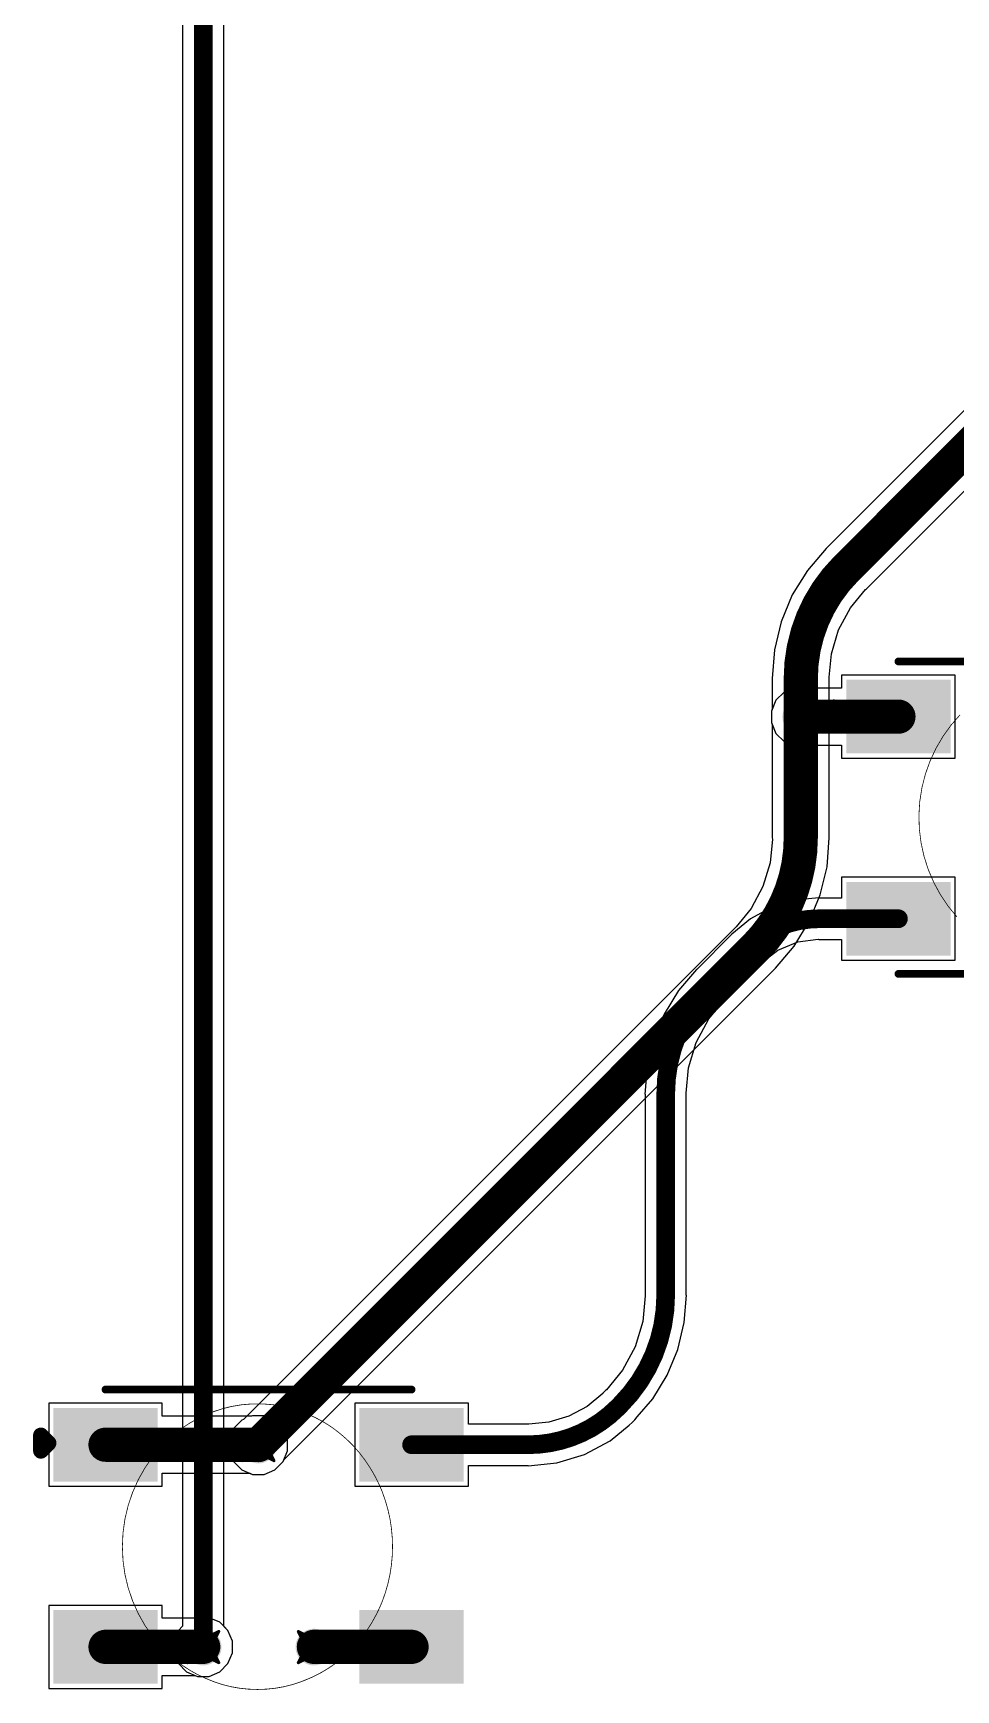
# Model space of a CAD drawing. Header units: inches. Extents: x -11 to 1110, y -7 to 455.
# Drawn here: x 413.9 to 428.97, y 105.33 to 132.37 of the extents above; entities that cross this region are included whole.
import ezdxf

# ---------------------------------------------------------------- set-up
doc = ezdxf.new("R2010")
doc.units = ezdxf.units.IN
for name, color, linetype in [('Bottom Layer', 5, 'Continuous'), ('Drill Drawing', 1, 'Continuous'), ('Mechanical 7', 56, 'Continuous'), ('Top Layer', 1, 'Continuous'), ('Top Overlay', 2, 'Continuous'), ('Top Paste', 8, 'Continuous'), ('Top Solder', 216, 'Continuous'), ('Via Holes', 16, 'Continuous')]:
    doc.layers.add(name, color=color, linetype=linetype)

msp = doc.modelspace()

# ---------------------------------------------------------------- hatches: boundary and pattern name
at = {"layer": 'Bottom Layer'}
h = msp.add_hatch(color=5, dxfattribs=at)
edge = h.paths.add_edge_path()
edge.add_arc((426.43736912, 121.2110098), 0.2999994, 0, 360)
h = msp.add_hatch(color=5, dxfattribs=at)
edge = h.paths.add_edge_path()
edge.add_arc((417.576, 109.3216), 0.2999994, 0, 360)
h = msp.add_hatch(color=5, dxfattribs=at)
edge = h.paths.add_edge_path()
edge.add_arc((416.6746302, 106.02380878), 0.2999994, 0, 360)
h = msp.add_hatch(color=5, dxfattribs=at)
edge = h.paths.add_edge_path()
edge.add_arc((418.48336928, 106.02380878), 0.2999994, 0, 360)
at = {"layer": 'Top Layer'}
h = msp.add_hatch(color=1, dxfattribs=at)
edge = h.paths.add_edge_path()
edge.add_arc((426.43736912, 121.2110098), 0.2999994, 0, 360)
for points in [[(427.2829998899999, 121.7143997), (428.78299943, 121.7143997), (428.78299943, 120.7144017), (427.2829998899999, 120.7144017)], [(427.2829998899999, 118.41439868), (428.78299943, 118.41439868), (428.78299943, 117.41440068), (427.2829998899999, 117.41440068)], [(414.32899989, 109.8271997), (415.82899943, 109.8271997), (415.82899943, 108.8272017), (414.32899989, 108.8272017)], [(420.82899959, 108.8272017), (419.32900005, 108.8272017), (419.32900005, 109.8271997), (420.82899959, 109.8271997)], [(414.32899989, 106.52719868), (415.82899943, 106.52719868), (415.82899943, 105.52720068), (414.32899989, 105.52720068)], [(419.32900005, 106.52719868), (420.82899959, 106.52719868), (420.82899959, 105.52720068), (419.32900005, 105.52720068)]]:
    msp.add_hatch(color=1, dxfattribs=at).paths.add_polyline_path(points)
h = msp.add_hatch(color=1, dxfattribs=at)
edge = h.paths.add_edge_path()
edge.add_arc((417.576, 109.3216), 0.2999994, 0, 360)
h = msp.add_hatch(color=1, dxfattribs=at)
edge = h.paths.add_edge_path()
edge.add_arc((416.6746302, 106.02380878), 0.2999994, 0, 360)
h = msp.add_hatch(color=1, dxfattribs=at)
edge = h.paths.add_edge_path()
edge.add_arc((418.48336928, 106.02380878), 0.2999994, 0, 360)
at = {"layer": 'Top Paste'}
for points in [[(427.2829998899999, 121.7143997), (428.78299943, 121.7143997), (428.78299943, 120.7144017), (427.2829998899999, 120.7144017)], [(427.2829998899999, 118.41439868), (428.78299943, 118.41439868), (428.78299943, 117.41440068), (427.2829998899999, 117.41440068)], [(414.32899989, 109.8271997), (415.82899943, 109.8271997), (415.82899943, 108.8272017), (414.32899989, 108.8272017)], [(420.82899959, 108.8272017), (419.32900005, 108.8272017), (419.32900005, 109.8271997), (420.82899959, 109.8271997)], [(414.32899989, 106.52719868), (415.82899943, 106.52719868), (415.82899943, 105.52720068), (414.32899989, 105.52720068)], [(419.32900005, 106.52719868), (420.82899959, 106.52719868), (420.82899959, 105.52720068), (419.32900005, 105.52720068)]]:
    msp.add_hatch(color=8, dxfattribs=at).paths.add_polyline_path(points)
at = {"layer": 'Top Solder'}
for points in [[(427.18139989, 121.8159997), (428.8845994299999, 121.8159997), (428.8845994299999, 120.6128017), (427.18139989, 120.6128017)], [(427.18139989, 118.51599868), (428.8845994299999, 118.51599868), (428.8845994299999, 117.31280068), (427.18139989, 117.31280068)], [(414.22739989, 109.9287997), (415.93059943, 109.9287997), (415.93059943, 108.7256017), (414.22739989, 108.7256017)], [(420.93059959, 108.7256017), (419.2274000499999, 108.7256017), (419.2274000499999, 109.9287997), (420.93059959, 109.9287997)], [(414.22739989, 106.62879868), (415.93059943, 106.62879868), (415.93059943, 105.42560068), (414.22739989, 105.42560068)], [(419.2274000499999, 106.62879868), (420.93059959, 106.62879868), (420.93059959, 105.42560068), (419.2274000499999, 105.42560068)]]:
    msp.add_hatch(color=216, dxfattribs=at).paths.add_polyline_path(points)
at = {"layer": 'Via Holes'}
h = msp.add_hatch(color=7, dxfattribs=at)
edge = h.paths.add_edge_path()
edge.add_arc((426.43736912, 121.2110098), 0.1499997, 0, 360)
h = msp.add_hatch(color=7, dxfattribs=at)
edge = h.paths.add_edge_path()
edge.add_arc((417.576, 109.3216), 0.1499997, 0, 360)
h = msp.add_hatch(color=7, dxfattribs=at)
edge = h.paths.add_edge_path()
edge.add_arc((416.6746302, 106.02380878), 0.1499997, 0, 360)
h = msp.add_hatch(color=7, dxfattribs=at)
edge = h.paths.add_edge_path()
edge.add_arc((418.48336928, 106.02380878), 0.1499997, 0, 360)

# ---------------------------------------------------------------- linework, layer by layer
at = {"layer": 'Bottom Layer'}
for p, q in [((416.33796082, 209.37452664), (416.33796082, 106.36285052)), ((417.01129958, 109.53871158), (417.01129958, 209.37452664)), ((437.7046668799999, 134.81395186), (426.85169646, 123.9609789)), ((427.51093822, 123.30173714), (438.3639111799999, 134.15470756)), ((426.8514754799999, 123.96119988), (426.54508544, 123.60246298)), ((426.85169646, 123.9609789), (426.8514754799999, 123.96119988)), ((426.54508544, 123.60246298), (426.29858606, 123.20021334)), ((426.29858606, 123.20021334), (426.11804794, 122.76435696)), ((427.24781708, 122.99095544), (427.49306932, 123.2897966)), ((427.49306932, 123.2897966), (427.51093822, 123.30173714)), ((427.05559242, 122.63133208), (427.24781708, 122.99095544)), ((426.11804794, 122.76435696), (426.00791608, 122.30562026)), ((426.93722334, 122.24111696), (427.05559242, 122.63133208)), ((426.00791608, 122.30562026), (425.9709006599999, 121.83530624)), ((426.89933162, 121.85639332), (426.93722334, 122.24111696)), ((425.9709006599999, 121.83530624), (425.97121308, 121.83530624)), ((425.97121308, 121.83530624), (425.97121308, 121.33415916)), ((426.90352516, 121.83530624), (426.89933162, 121.85639332)), ((426.90352516, 121.33415916), (426.90352516, 121.83530624)), ((425.97121308, 121.33415916), (425.95956972, 121.30604898)), ((425.95956972, 121.30604898), (425.95956972, 121.11597062)), ((426.91516852, 121.30604898), (426.90352516, 121.33415916)), ((426.91516852, 121.11597062), (426.91516852, 121.30604898)), ((425.95956972, 121.11597062), (425.97121308, 121.08786044)), ((425.97121308, 121.08786044), (425.97121308, 119.23507268)), ((426.90352516, 121.08786044), (426.91516852, 121.11597062)), ((426.90352516, 119.23507268), (426.90352516, 121.08786044)), ((425.97540662, 119.2139856), (425.9375149, 118.82926196)), ((425.97121308, 119.23507268), (425.97540662, 119.2139856)), ((426.86682216, 118.76475866), (426.90383758, 119.23507268)), ((426.90383758, 119.23507268), (426.90352516, 119.23507268)), ((425.9375149, 118.82926196), (425.81914582, 118.43904684)), ((426.7566902999999, 118.30602196), (426.86682216, 118.76475866)), ((425.81914582, 118.43904684), (425.6269211599999, 118.07942348)), ((426.57615218, 117.87016558), (426.7566902999999, 118.30602196)), ((425.6269211599999, 118.07942348), (425.38167146, 117.78058486)), ((425.36379748, 117.76864178), (417.33346302, 109.73830478)), ((425.38167146, 117.78058486), (425.36379748, 117.76864178)), ((426.3296528, 117.46791594), (426.57615218, 117.87016558)), ((426.0232627599999, 117.10917904), (426.3296528, 117.46791594)), ((417.99270478, 109.07906302), (426.0230392399999, 117.10939494)), ((426.0230392399999, 117.10939494), (426.02304432, 117.10939748)), ((426.02304432, 117.10939748), (426.0232627599999, 117.10917904)), ((417.17094112, 109.59225224), (417.13829958, 109.51344874)), ((417.30534776, 109.72665888), (417.17094112, 109.59225224)), ((417.33346302, 109.73830478), (417.30534776, 109.72665888)), ((417.13829958, 109.51344874), (417.01129958, 109.53871158)), ((417.01129958, 109.10448842), (417.13829958, 109.12975126)), ((417.01129958, 106.36285052), (417.01129958, 109.10448842)), ((417.13829958, 109.12975126), (417.17094112, 109.05094776)), ((417.17094112, 109.05094776), (417.30534776, 108.91654112)), ((417.84665224, 108.91654112), (417.98105888, 109.05094776)), ((417.98105888, 109.05094776), (417.99270478, 109.07906302)), ((417.30534776, 108.91654112), (417.48096082, 108.8438006)), ((417.48096082, 108.8438006), (417.67103918, 108.8438006)), ((417.67103918, 108.8438006), (417.84665224, 108.91654112)), ((416.33796082, 106.36285052), (416.26957132, 106.29446102)), ((417.07968908, 106.29446102), (417.01129958, 106.36285052)), ((416.26957132, 106.29446102), (416.1968307999999, 106.11884796)), ((416.1968307999999, 106.11884796), (416.1968307999999, 105.9287696)), ((417.1524296, 106.11884796), (417.07968908, 106.29446102)), ((417.1524296, 105.9287696), (417.1524296, 106.11884796)), ((416.1968307999999, 105.9287696), (416.26957132, 105.75315654)), ((417.07968908, 105.75315654), (417.1524296, 105.9287696)), ((416.26957132, 105.75315654), (416.40397796, 105.6187499)), ((416.40397796, 105.6187499), (416.57959102, 105.54600938)), ((416.57959102, 105.54600938), (416.76966938, 105.54600938)), ((416.76966938, 105.54600938), (416.94528244, 105.6187499)), ((416.94528244, 105.6187499), (417.07968908, 105.75315654))]:
    msp.add_line(p, q, dxfattribs=at)
for points in [[(416.6746302, 106.02380878, 0.3048, 0.3048, 0), (416.6746302, 209.37452664, 0.3048, 0.3048, 0)], [(427.18131734, 123.63135802, 0.5588, 0.5588, 0), (438.12136912, 134.5714098, 0.5588, 0.5588, 0)], [(426.43736912, 121.83530624, 0.5588, 0.5588, -0.198912367379658), (427.18131734, 123.63135802, 0.5588, 0.5588, 0)], [(426.43736912, 121.2110098, 0.5588, 0.5588, 0), (426.43736912, 121.83530624, 0.5588, 0.5588, 0)], [(426.43736912, 119.23507268, 0.5588, 0.5588, 0), (426.43736912, 121.2110098, 0.5588, 0.5588, 0)], [(426.43736912, 119.23507268, 0.5588, 0.5588, -0.198912367379658), (425.6934209, 117.4390209, 0.5588, 0.5588, 0)], [(417.576, 109.3216, 0.5588, 0.5588, 0), (425.6934209, 117.4390209, 0.5588, 0.5588, 0)]]:
    msp.add_lwpolyline(points, format="xyseb", dxfattribs=at)
for points in [[(427.04161734, 123.63135802, 0.2794, 0.2794, 1), (427.32101734, 123.63135802, 0.2794, 0.2794, 1)], [(427.04161734, 123.63135802, 0.2794, 0.2794, 1), (427.32101734, 123.63135802, 0.2794, 0.2794, 1)], [(426.29766912, 121.83530624, 0.2794, 0.2794, 1), (426.57706912, 121.83530624, 0.2794, 0.2794, 1)], [(426.29766912, 121.83530624, 0.2794, 0.2794, 1), (426.57706912, 121.83530624, 0.2794, 0.2794, 1)], [(426.29766912, 121.2110098, 0.2794, 0.2794, 1), (426.57706912, 121.2110098, 0.2794, 0.2794, 1)], [(426.29766912, 121.2110098, 0.2794, 0.2794, 1), (426.57706912, 121.2110098, 0.2794, 0.2794, 1)], [(426.29766912, 119.23507268, 0.2794, 0.2794, 1), (426.57706912, 119.23507268, 0.2794, 0.2794, 1)], [(426.29766912, 119.23507268, 0.2794, 0.2794, 1), (426.57706912, 119.23507268, 0.2794, 0.2794, 1)], [(425.5537209, 117.4390209, 0.2794, 0.2794, 1), (425.8331209, 117.4390209, 0.2794, 0.2794, 1)], [(425.5537209, 117.4390209, 0.2794, 0.2794, 1), (425.8331209, 117.4390209, 0.2794, 0.2794, 1)], [(417.4363, 109.3216, 0.2794, 0.2794, 1), (417.7157, 109.3216, 0.2794, 0.2794, 1)], [(416.5984302, 106.02380878, 0.1524, 0.1524, 1), (416.7508302, 106.02380878, 0.1524, 0.1524, 1)]]:
    msp.add_lwpolyline(points, format="xyseb", close=True, dxfattribs=at)
at = {"layer": 'Drill Drawing'}
for points in [[(426.18336912, 121.4650098, 0.0508, 0.0508, 0), (426.43736912, 121.3380098, 0.0508, 0.0508, 0)], [(426.18336912, 121.4650098, 0.0508, 0.0508, 0), (426.31036912, 121.2110098, 0.0508, 0.0508, 0)], [(426.43736912, 121.3380098, 0.0508, 0.0508, 0), (426.69136912, 121.4650098, 0.0508, 0.0508, 0)], [(426.5643691199999, 121.2110098, 0.0508, 0.0508, 0), (426.69136912, 121.4650098, 0.0508, 0.0508, 0)], [(426.18336912, 120.9570098, 0.0508, 0.0508, 0), (426.31036912, 121.2110098, 0.0508, 0.0508, 0)], [(426.5643691199999, 121.2110098, 0.0508, 0.0508, 0), (426.69136912, 120.9570098, 0.0508, 0.0508, 0)], [(426.18336912, 120.9570098, 0.0508, 0.0508, 0), (426.43736912, 121.0840098, 0.0508, 0.0508, 0)], [(426.43736912, 121.0840098, 0.0508, 0.0508, 0), (426.69136912, 120.9570098, 0.0508, 0.0508, 0)], [(417.3219999999999, 109.5756, 0.0508, 0.0508, 0), (417.576, 109.4486, 0.0508, 0.0508, 0)], [(417.3219999999999, 109.5756, 0.0508, 0.0508, 0), (417.449, 109.3216, 0.0508, 0.0508, 0)], [(417.576, 109.4486, 0.0508, 0.0508, 0), (417.83, 109.5756, 0.0508, 0.0508, 0)], [(417.703, 109.3216, 0.0508, 0.0508, 0), (417.83, 109.5756, 0.0508, 0.0508, 0)], [(417.3219999999999, 109.0676, 0.0508, 0.0508, 0), (417.449, 109.3216, 0.0508, 0.0508, 0)], [(417.703, 109.3216, 0.0508, 0.0508, 0), (417.83, 109.0676, 0.0508, 0.0508, 0)], [(417.3219999999999, 109.0676, 0.0508, 0.0508, 0), (417.576, 109.1946, 0.0508, 0.0508, 0)], [(417.576, 109.1946, 0.0508, 0.0508, 0), (417.83, 109.0676, 0.0508, 0.0508, 0)], [(416.4206301999999, 106.27780878, 0.0508, 0.0508, 0), (416.6746302, 106.15080878, 0.0508, 0.0508, 0)], [(416.4206301999999, 106.27780878, 0.0508, 0.0508, 0), (416.5476302, 106.02380878, 0.0508, 0.0508, 0)], [(416.6746302, 106.15080878, 0.0508, 0.0508, 0), (416.9286302, 106.27780878, 0.0508, 0.0508, 0)], [(416.8016302, 106.02380878, 0.0508, 0.0508, 0), (416.9286302, 106.27780878, 0.0508, 0.0508, 0)], [(418.22936928, 106.27780878, 0.0508, 0.0508, 0), (418.48336928, 106.15080878, 0.0508, 0.0508, 0)], [(418.22936928, 106.27780878, 0.0508, 0.0508, 0), (418.3563692799999, 106.02380878, 0.0508, 0.0508, 0)], [(418.48336928, 106.15080878, 0.0508, 0.0508, 0), (418.7373692799999, 106.27780878, 0.0508, 0.0508, 0)], [(418.61036928, 106.02380878, 0.0508, 0.0508, 0), (418.7373692799999, 106.27780878, 0.0508, 0.0508, 0)], [(416.4206301999999, 105.76980878, 0.0508, 0.0508, 0), (416.5476302, 106.02380878, 0.0508, 0.0508, 0)], [(416.8016302, 106.02380878, 0.0508, 0.0508, 0), (416.9286302, 105.76980878, 0.0508, 0.0508, 0)], [(418.22936928, 105.76980878, 0.0508, 0.0508, 0), (418.3563692799999, 106.02380878, 0.0508, 0.0508, 0)], [(418.61036928, 106.02380878, 0.0508, 0.0508, 0), (418.7373692799999, 105.76980878, 0.0508, 0.0508, 0)], [(416.4206301999999, 105.76980878, 0.0508, 0.0508, 0), (416.6746302, 105.89680878, 0.0508, 0.0508, 0)], [(416.6746302, 105.89680878, 0.0508, 0.0508, 0), (416.9286302, 105.76980878, 0.0508, 0.0508, 0)], [(418.22936928, 105.76980878, 0.0508, 0.0508, 0), (418.48336928, 105.89680878, 0.0508, 0.0508, 0)], [(418.48336928, 105.89680878, 0.0508, 0.0508, 0), (418.7373692799999, 105.76980878, 0.0508, 0.0508, 0)]]:
    msp.add_lwpolyline(points, format="xyseb", dxfattribs=at)
for points in [[(426.17066912, 121.4650098, 0.0254, 0.0254, 1), (426.19606912, 121.4650098, 0.0254, 0.0254, 1)], [(426.17066912, 121.4650098, 0.0254, 0.0254, 1), (426.19606912, 121.4650098, 0.0254, 0.0254, 1)], [(426.6786691199999, 121.4650098, 0.0254, 0.0254, 1), (426.70406912, 121.4650098, 0.0254, 0.0254, 1)], [(426.6786691199999, 121.4650098, 0.0254, 0.0254, 1), (426.70406912, 121.4650098, 0.0254, 0.0254, 1)], [(426.29766912, 121.2110098, 0.0254, 0.0254, 1), (426.32306912, 121.2110098, 0.0254, 0.0254, 1)], [(426.29766912, 121.2110098, 0.0254, 0.0254, 1), (426.32306912, 121.2110098, 0.0254, 0.0254, 1)], [(426.42466912, 121.3380098, 0.0254, 0.0254, 1), (426.45006912, 121.3380098, 0.0254, 0.0254, 1)], [(426.42466912, 121.3380098, 0.0254, 0.0254, 1), (426.45006912, 121.3380098, 0.0254, 0.0254, 1)], [(426.55166912, 121.2110098, 0.0254, 0.0254, 1), (426.57706912, 121.2110098, 0.0254, 0.0254, 1)], [(426.55166912, 121.2110098, 0.0254, 0.0254, 1), (426.57706912, 121.2110098, 0.0254, 0.0254, 1)], [(426.17066912, 120.9570098, 0.0254, 0.0254, 1), (426.19606912, 120.9570098, 0.0254, 0.0254, 1)], [(426.17066912, 120.9570098, 0.0254, 0.0254, 1), (426.19606912, 120.9570098, 0.0254, 0.0254, 1)], [(426.42466912, 121.0840098, 0.0254, 0.0254, 1), (426.45006912, 121.0840098, 0.0254, 0.0254, 1)], [(426.42466912, 121.0840098, 0.0254, 0.0254, 1), (426.45006912, 121.0840098, 0.0254, 0.0254, 1)], [(426.6786691199999, 120.9570098, 0.0254, 0.0254, 1), (426.70406912, 120.9570098, 0.0254, 0.0254, 1)], [(426.6786691199999, 120.9570098, 0.0254, 0.0254, 1), (426.70406912, 120.9570098, 0.0254, 0.0254, 1)], [(417.3093, 109.5756, 0.0254, 0.0254, 1), (417.3346999999999, 109.5756, 0.0254, 0.0254, 1)], [(417.3093, 109.5756, 0.0254, 0.0254, 1), (417.3346999999999, 109.5756, 0.0254, 0.0254, 1)], [(417.8173, 109.5756, 0.0254, 0.0254, 1), (417.8427, 109.5756, 0.0254, 0.0254, 1)], [(417.8173, 109.5756, 0.0254, 0.0254, 1), (417.8427, 109.5756, 0.0254, 0.0254, 1)], [(417.4363, 109.3216, 0.0254, 0.0254, 1), (417.4617, 109.3216, 0.0254, 0.0254, 1)], [(417.4363, 109.3216, 0.0254, 0.0254, 1), (417.4617, 109.3216, 0.0254, 0.0254, 1)], [(417.5633, 109.4486, 0.0254, 0.0254, 1), (417.5887, 109.4486, 0.0254, 0.0254, 1)], [(417.5633, 109.4486, 0.0254, 0.0254, 1), (417.5887, 109.4486, 0.0254, 0.0254, 1)], [(417.6903, 109.3216, 0.0254, 0.0254, 1), (417.7157, 109.3216, 0.0254, 0.0254, 1)], [(417.6903, 109.3216, 0.0254, 0.0254, 1), (417.7157, 109.3216, 0.0254, 0.0254, 1)], [(417.3093, 109.0676, 0.0254, 0.0254, 1), (417.3346999999999, 109.0676, 0.0254, 0.0254, 1)], [(417.3093, 109.0676, 0.0254, 0.0254, 1), (417.3346999999999, 109.0676, 0.0254, 0.0254, 1)], [(417.5633, 109.1946, 0.0254, 0.0254, 1), (417.5887, 109.1946, 0.0254, 0.0254, 1)], [(417.5633, 109.1946, 0.0254, 0.0254, 1), (417.5887, 109.1946, 0.0254, 0.0254, 1)], [(417.8173, 109.0676, 0.0254, 0.0254, 1), (417.8427, 109.0676, 0.0254, 0.0254, 1)], [(417.8173, 109.0676, 0.0254, 0.0254, 1), (417.8427, 109.0676, 0.0254, 0.0254, 1)], [(416.4079302, 106.27780878, 0.0254, 0.0254, 1), (416.4333301999999, 106.27780878, 0.0254, 0.0254, 1)], [(416.4079302, 106.27780878, 0.0254, 0.0254, 1), (416.4333301999999, 106.27780878, 0.0254, 0.0254, 1)], [(416.9159302, 106.27780878, 0.0254, 0.0254, 1), (416.9413301999999, 106.27780878, 0.0254, 0.0254, 1)], [(416.9159302, 106.27780878, 0.0254, 0.0254, 1), (416.9413301999999, 106.27780878, 0.0254, 0.0254, 1)], [(418.21666928, 106.27780878, 0.0254, 0.0254, 1), (418.24206928, 106.27780878, 0.0254, 0.0254, 1)], [(418.21666928, 106.27780878, 0.0254, 0.0254, 1), (418.24206928, 106.27780878, 0.0254, 0.0254, 1)], [(418.72466928, 106.27780878, 0.0254, 0.0254, 1), (418.75006928, 106.27780878, 0.0254, 0.0254, 1)], [(418.72466928, 106.27780878, 0.0254, 0.0254, 1), (418.75006928, 106.27780878, 0.0254, 0.0254, 1)], [(416.5349302, 106.02380878, 0.0254, 0.0254, 1), (416.5603302, 106.02380878, 0.0254, 0.0254, 1)], [(416.5349302, 106.02380878, 0.0254, 0.0254, 1), (416.5603302, 106.02380878, 0.0254, 0.0254, 1)], [(416.6619302, 106.15080878, 0.0254, 0.0254, 1), (416.6873302, 106.15080878, 0.0254, 0.0254, 1)], [(416.6619302, 106.15080878, 0.0254, 0.0254, 1), (416.6873302, 106.15080878, 0.0254, 0.0254, 1)], [(416.7889302, 106.02380878, 0.0254, 0.0254, 1), (416.8143302, 106.02380878, 0.0254, 0.0254, 1)], [(416.7889302, 106.02380878, 0.0254, 0.0254, 1), (416.8143302, 106.02380878, 0.0254, 0.0254, 1)], [(418.34366928, 106.02380878, 0.0254, 0.0254, 1), (418.36906928, 106.02380878, 0.0254, 0.0254, 1)], [(418.34366928, 106.02380878, 0.0254, 0.0254, 1), (418.36906928, 106.02380878, 0.0254, 0.0254, 1)], [(418.4706692799999, 106.15080878, 0.0254, 0.0254, 1), (418.49606928, 106.15080878, 0.0254, 0.0254, 1)], [(418.4706692799999, 106.15080878, 0.0254, 0.0254, 1), (418.49606928, 106.15080878, 0.0254, 0.0254, 1)], [(418.59766928, 106.02380878, 0.0254, 0.0254, 1), (418.6230692799999, 106.02380878, 0.0254, 0.0254, 1)], [(418.59766928, 106.02380878, 0.0254, 0.0254, 1), (418.6230692799999, 106.02380878, 0.0254, 0.0254, 1)], [(416.4079302, 105.76980878, 0.0254, 0.0254, 1), (416.4333301999999, 105.76980878, 0.0254, 0.0254, 1)], [(416.4079302, 105.76980878, 0.0254, 0.0254, 1), (416.4333301999999, 105.76980878, 0.0254, 0.0254, 1)], [(416.6619302, 105.89680878, 0.0254, 0.0254, 1), (416.6873302, 105.89680878, 0.0254, 0.0254, 1)], [(416.6619302, 105.89680878, 0.0254, 0.0254, 1), (416.6873302, 105.89680878, 0.0254, 0.0254, 1)], [(416.9159302, 105.76980878, 0.0254, 0.0254, 1), (416.9413301999999, 105.76980878, 0.0254, 0.0254, 1)], [(416.9159302, 105.76980878, 0.0254, 0.0254, 1), (416.9413301999999, 105.76980878, 0.0254, 0.0254, 1)], [(418.21666928, 105.76980878, 0.0254, 0.0254, 1), (418.24206928, 105.76980878, 0.0254, 0.0254, 1)], [(418.21666928, 105.76980878, 0.0254, 0.0254, 1), (418.24206928, 105.76980878, 0.0254, 0.0254, 1)], [(418.4706692799999, 105.89680878, 0.0254, 0.0254, 1), (418.49606928, 105.89680878, 0.0254, 0.0254, 1)], [(418.4706692799999, 105.89680878, 0.0254, 0.0254, 1), (418.49606928, 105.89680878, 0.0254, 0.0254, 1)], [(418.72466928, 105.76980878, 0.0254, 0.0254, 1), (418.75006928, 105.76980878, 0.0254, 0.0254, 1)], [(418.72466928, 105.76980878, 0.0254, 0.0254, 1), (418.75006928, 105.76980878, 0.0254, 0.0254, 1)]]:
    msp.add_lwpolyline(points, format="xyseb", close=True, dxfattribs=at)
at = {"layer": 'Mechanical 7'}
for points in [[(428.98872038, 117.94366302, 0.0127, 0.0127, -0.391806095432483), (429.03949244, 121.24389264, 0.0127, 0.0127, 0)], [(416.3370388, 109.60325806, 0.0127, 0.0127, -0.05301725497093719), (416.71909798, 109.8159729, 0.0127, 0.0127, 0)], [(416.71909798, 109.81597544, 0.0127, 0.0127, -0.05211278941521307), (417.12971184, 109.95039732, 0.0127, 0.0127, 0)], [(417.12971184, 109.95039732, 0.0127, 0.0127, -0.1047551499534902), (417.99331184, 109.95039732, 0.0127, 0.0127, 0)], [(417.99331184, 109.95039478, 0.0127, 0.0127, -0.0533951458444129), (418.4060770799999, 109.8159729, 0.0127, 0.0127, 0)], [(418.4060770799999, 109.8159729, 0.0127, 0.0127, -0.0366258520601097), (418.6774202, 109.67565822, 0.0127, 0.0127, 0)], [(416.16135716, 109.46624792, 0.0127, 0.0127, -0.0147559399124181), (416.2649409, 109.55024318, 0.0127, 0.0127, 0)], [(416.2649409, 109.55024318, 0.0127, 0.0127, -0.009042592725150962), (416.33703626, 109.6032606, 0.0127, 0.0127, 0)], [(418.6774202, 109.67566076, 0.0127, 0.0127, -0.01427904646947066), (418.7884817, 109.6032606, 0.0127, 0.0127, 0)], [(418.78847916, 109.6032606, 0.0127, 0.0127, -0.01618521898079749), (418.9281080399999, 109.49485594, 0.0127, 0.0127, 0)], [(415.3541934199999, 107.66509328, 0.0127, 0.0127, -0.1896072245335424), (416.0026046199999, 109.3136371, 0.0127, 0.0127, 0)], [(416.0026046199999, 109.31363456, 0.0127, 0.0127, -0.02788204059198704), (416.1613597, 109.46624792, 0.0127, 0.0127, 0)], [(418.92811312, 109.49485848, 0.0127, 0.0127, -0.01374683660144744), (419.02804688, 109.40714974, 0.0127, 0.0127, 0)], [(419.02804434, 109.4071472, 0.0127, 0.0127, -0.0151839062368363), (419.12291334, 109.31363456, 0.0127, 0.0127, 0)], [(419.12291334, 109.31363456, 0.0127, 0.0127, -0.05060088134599338), (419.3970149, 108.9573259, 0.0127, 0.0127, 0)], [(419.3970149, 108.9573259, 0.0127, 0.0127, -0.03319091690923187), (419.54707302, 108.68118472, 0.0127, 0.0127, 0)], [(419.54707302, 108.68118472, 0.0127, 0.0127, -0.01295010874404779), (419.60092102, 108.5562091, 0.0127, 0.0127, 0)], [(419.60092102, 108.5562091, 0.0127, 0.0127, -0.0436088393871952), (419.7258052, 108.11947896, 0.0127, 0.0127, 0)], [(419.7258026599999, 108.11947896, 0.0127, 0.0127, -0.04529847786756739), (419.7677914, 107.66509328, 0.0127, 0.0127, 0)], [(416.0026046199999, 106.01338462, 0.0127, 0.0127, -0.1902760438721547), (415.35419596, 107.66509328, 0.0127, 0.0127, 0)], [(419.76779394, 107.66509074, 0.0127, 0.0127, -0.04583138274822853), (419.72580774, 107.20754022, 0.0127, 0.0127, 0)], [(419.72580774, 107.20754022, 0.0127, 0.0127, -0.04473346545789697), (419.60092102, 106.77081008, 0.0127, 0.0127, 0)], [(419.60092102, 106.77081008, 0.0127, 0.0127, -0.03646818700309278), (419.44343086, 106.44622348, 0.0127, 0.0127, 0)], [(419.3970149, 106.36969328, 0.0127, 0.0127, -0.04091312540860156), (419.18282686, 106.07966846, 0.0127, 0.0127, 0)], [(419.44342832, 106.44622348, 0.0127, 0.0127, -0.009632219834583176), (419.39701236, 106.36969328, 0.0127, 0.0127, 0)], [(419.18282686, 106.07966846, 0.0127, 0.0127, -0.009368778373287269), (419.1229158799999, 106.01338462, 0.0127, 0.0127, 0)], [(416.0328483999999, 105.9814746, 0.0127, 0.0127, -0.006124181888763946), (416.00260716, 106.01338462, 0.0127, 0.0127, 0)], [(416.1281517399999, 105.8899457, 0.0127, 0.0127, -0.01712798026961043), (416.0328483999999, 105.98147206, 0.0127, 0.0127, 0)], [(416.22977968, 105.80425118, 0.0127, 0.0127, -0.01517787062805207), (416.1281517399999, 105.8899457, 0.0127, 0.0127, 0)], [(416.3370388, 105.72375858, 0.0127, 0.0127, -0.01320339531523215), (416.22977968, 105.80424864, 0.0127, 0.0127, 0)], [(418.89382312, 105.80424864, 0.0127, 0.0127, -0.007753381290878157), (418.82397566, 105.75004758, 0.0127, 0.0127, 0)], [(418.99525294, 105.8899457, 0.0127, 0.0127, -0.0132135022231697), (418.89382312, 105.80424864, 0.0127, 0.0127, 0)], [(419.1229158799999, 106.01338462, 0.0127, 0.0127, -0.0205515189488644), (418.99525548, 105.8899457, 0.0127, 0.0127, 0)], [(416.71909798, 105.51138918, 0.0127, 0.0127, -0.05355555701504881), (416.33703626, 105.72375858, 0.0127, 0.0127, 0)], [(417.12971184, 105.37627896, 0.0127, 0.0127, -0.05328445592847828), (416.71910052, 105.51139172, 0.0127, 0.0127, 0)], [(418.40607454, 105.51139172, 0.0127, 0.0127, -0.05456831344780631), (417.9933093, 105.37627896, 0.0127, 0.0127, 0)], [(418.60165454, 105.60711924, 0.0127, 0.0127, -0.02701423641099973), (418.40607454, 105.51139172, 0.0127, 0.0127, 0)], [(418.7884817, 105.72376112, 0.0127, 0.0127, -0.02441609853942844), (418.60165454, 105.60711924, 0.0127, 0.0127, 0)], [(418.7884817, 105.72375858, 0.0127, 0.0127, 0), (418.82397566, 105.75005012, 0.0127, 0.0127, 0)], [(417.56258626, 105.33147082, 0.0127, 0.0127, -0.05085111676304406), (417.1297092999999, 105.37627896, 0.0127, 0.0127, 0)], [(417.9933093, 105.37627896, 0.0127, 0.0127, -0.0515466904264988), (417.56258626, 105.33147082, 0.0127, 0.0127, 0)]]:
    msp.add_lwpolyline(points, format="xyseb", dxfattribs=at)
for points in [[(416.71592298, 109.81597544, 0.00635, 0.00635, 1), (416.72227298, 109.81597544, 0.00635, 0.00635, 1)], [(416.71592298, 109.8159729, 0.00635, 0.00635, 1), (416.72227298, 109.8159729, 0.00635, 0.00635, 1)], [(417.12653684, 109.95039732, 0.00635, 0.00635, 1), (417.13288684, 109.95039732, 0.00635, 0.00635, 1)], [(417.12653684, 109.95039732, 0.00635, 0.00635, 1), (417.13288684, 109.95039732, 0.00635, 0.00635, 1)], [(417.9901368399999, 109.95039732, 0.00635, 0.00635, 1), (417.99648684, 109.95039732, 0.00635, 0.00635, 1)], [(417.9901368399999, 109.95039478, 0.00635, 0.00635, 1), (417.99648684, 109.95039478, 0.00635, 0.00635, 1)], [(418.4029020799999, 109.8159729, 0.00635, 0.00635, 1), (418.40925208, 109.8159729, 0.00635, 0.00635, 1)], [(418.4029020799999, 109.8159729, 0.00635, 0.00635, 1), (418.40925208, 109.8159729, 0.00635, 0.00635, 1)], [(416.2617658999999, 109.55024318, 0.00635, 0.00635, 1), (416.2681159, 109.55024318, 0.00635, 0.00635, 1)], [(416.2617658999999, 109.55024318, 0.00635, 0.00635, 1), (416.2681159, 109.55024318, 0.00635, 0.00635, 1)], [(416.33386126, 109.6032606, 0.00635, 0.00635, 1), (416.3402112599999, 109.6032606, 0.00635, 0.00635, 1)], [(416.3338638, 109.60325806, 0.00635, 0.00635, 1), (416.3402138, 109.60325806, 0.00635, 0.00635, 1)], [(418.6742452, 109.67566076, 0.00635, 0.00635, 1), (418.6805952, 109.67566076, 0.00635, 0.00635, 1)], [(418.6742452, 109.67565822, 0.00635, 0.00635, 1), (418.6805952, 109.67565822, 0.00635, 0.00635, 1)], [(418.78530416, 109.6032606, 0.00635, 0.00635, 1), (418.79165416, 109.6032606, 0.00635, 0.00635, 1)], [(418.7853066999999, 109.6032606, 0.00635, 0.00635, 1), (418.7916567, 109.6032606, 0.00635, 0.00635, 1)], [(415.9994296199999, 109.3136371, 0.00635, 0.00635, 1), (416.00577962, 109.3136371, 0.00635, 0.00635, 1)], [(415.9994296199999, 109.31363456, 0.00635, 0.00635, 1), (416.00577962, 109.31363456, 0.00635, 0.00635, 1)], [(416.15818216, 109.46624792, 0.00635, 0.00635, 1), (416.16453216, 109.46624792, 0.00635, 0.00635, 1)], [(416.1581846999999, 109.46624792, 0.00635, 0.00635, 1), (416.1645347, 109.46624792, 0.00635, 0.00635, 1)], [(418.9249330399999, 109.49485594, 0.00635, 0.00635, 1), (418.93128304, 109.49485594, 0.00635, 0.00635, 1)], [(418.92493812, 109.49485848, 0.00635, 0.00635, 1), (418.9312881199999, 109.49485848, 0.00635, 0.00635, 1)], [(419.02486934, 109.4071472, 0.00635, 0.00635, 1), (419.03121934, 109.4071472, 0.00635, 0.00635, 1)], [(419.02487188, 109.40714974, 0.00635, 0.00635, 1), (419.03122188, 109.40714974, 0.00635, 0.00635, 1)], [(419.11973834, 109.31363456, 0.00635, 0.00635, 1), (419.12608834, 109.31363456, 0.00635, 0.00635, 1)], [(419.11973834, 109.31363456, 0.00635, 0.00635, 1), (419.12608834, 109.31363456, 0.00635, 0.00635, 1)], [(419.3938398999999, 108.9573259, 0.00635, 0.00635, 1), (419.4001899, 108.9573259, 0.00635, 0.00635, 1)], [(419.3938398999999, 108.9573259, 0.00635, 0.00635, 1), (419.4001899, 108.9573259, 0.00635, 0.00635, 1)], [(419.5438980199999, 108.68118472, 0.00635, 0.00635, 1), (419.55024802, 108.68118472, 0.00635, 0.00635, 1)], [(419.5438980199999, 108.68118472, 0.00635, 0.00635, 1), (419.55024802, 108.68118472, 0.00635, 0.00635, 1)], [(419.59774602, 108.5562091, 0.00635, 0.00635, 1), (419.60409602, 108.5562091, 0.00635, 0.00635, 1)], [(419.59774602, 108.5562091, 0.00635, 0.00635, 1), (419.60409602, 108.5562091, 0.00635, 0.00635, 1)], [(419.72262766, 108.11947896, 0.00635, 0.00635, 1), (419.7289776599999, 108.11947896, 0.00635, 0.00635, 1)], [(419.7226302, 108.11947896, 0.00635, 0.00635, 1), (419.7289802, 108.11947896, 0.00635, 0.00635, 1)], [(415.35101842, 107.66509328, 0.00635, 0.00635, 1), (415.3573684199999, 107.66509328, 0.00635, 0.00635, 1)], [(415.35102096, 107.66509328, 0.00635, 0.00635, 1), (415.35737096, 107.66509328, 0.00635, 0.00635, 1)], [(419.7646164, 107.66509328, 0.00635, 0.00635, 1), (419.7709664, 107.66509328, 0.00635, 0.00635, 1)], [(419.76461894, 107.66509074, 0.00635, 0.00635, 1), (419.7709689399999, 107.66509074, 0.00635, 0.00635, 1)], [(419.72263274, 107.20754022, 0.00635, 0.00635, 1), (419.72898274, 107.20754022, 0.00635, 0.00635, 1)], [(419.72263274, 107.20754022, 0.00635, 0.00635, 1), (419.72898274, 107.20754022, 0.00635, 0.00635, 1)], [(419.59774602, 106.77081008, 0.00635, 0.00635, 1), (419.60409602, 106.77081008, 0.00635, 0.00635, 1)], [(419.59774602, 106.77081008, 0.00635, 0.00635, 1), (419.60409602, 106.77081008, 0.00635, 0.00635, 1)], [(419.39383736, 106.36969328, 0.00635, 0.00635, 1), (419.40018736, 106.36969328, 0.00635, 0.00635, 1)], [(419.3938398999999, 106.36969328, 0.00635, 0.00635, 1), (419.4001899, 106.36969328, 0.00635, 0.00635, 1)], [(419.44025332, 106.44622348, 0.00635, 0.00635, 1), (419.44660332, 106.44622348, 0.00635, 0.00635, 1)], [(419.44025586, 106.44622348, 0.00635, 0.00635, 1), (419.44660586, 106.44622348, 0.00635, 0.00635, 1)], [(419.17965186, 106.07966846, 0.00635, 0.00635, 1), (419.18600186, 106.07966846, 0.00635, 0.00635, 1)], [(419.17965186, 106.07966846, 0.00635, 0.00635, 1), (419.18600186, 106.07966846, 0.00635, 0.00635, 1)], [(415.9994296199999, 106.01338462, 0.00635, 0.00635, 1), (416.00577962, 106.01338462, 0.00635, 0.00635, 1)], [(415.99943216, 106.01338462, 0.00635, 0.00635, 1), (416.00578216, 106.01338462, 0.00635, 0.00635, 1)], [(416.0296734, 105.9814746, 0.00635, 0.00635, 1), (416.0360234, 105.9814746, 0.00635, 0.00635, 1)], [(416.0296734, 105.98147206, 0.00635, 0.00635, 1), (416.0360234, 105.98147206, 0.00635, 0.00635, 1)], [(416.12497674, 105.8899457, 0.00635, 0.00635, 1), (416.13132674, 105.8899457, 0.00635, 0.00635, 1)], [(416.12497674, 105.8899457, 0.00635, 0.00635, 1), (416.13132674, 105.8899457, 0.00635, 0.00635, 1)], [(416.22660468, 105.80425118, 0.00635, 0.00635, 1), (416.2329546799999, 105.80425118, 0.00635, 0.00635, 1)], [(416.22660468, 105.80424864, 0.00635, 0.00635, 1), (416.2329546799999, 105.80424864, 0.00635, 0.00635, 1)], [(418.8906481199999, 105.80424864, 0.00635, 0.00635, 1), (418.89699812, 105.80424864, 0.00635, 0.00635, 1)], [(418.8906481199999, 105.80424864, 0.00635, 0.00635, 1), (418.89699812, 105.80424864, 0.00635, 0.00635, 1)], [(418.9920779399999, 105.8899457, 0.00635, 0.00635, 1), (418.99842794, 105.8899457, 0.00635, 0.00635, 1)], [(418.99208048, 105.8899457, 0.00635, 0.00635, 1), (418.9984304799999, 105.8899457, 0.00635, 0.00635, 1)], [(419.11974088, 106.01338462, 0.00635, 0.00635, 1), (419.1260908799999, 106.01338462, 0.00635, 0.00635, 1)], [(419.11974088, 106.01338462, 0.00635, 0.00635, 1), (419.1260908799999, 106.01338462, 0.00635, 0.00635, 1)], [(416.33386126, 105.72375858, 0.00635, 0.00635, 1), (416.3402112599999, 105.72375858, 0.00635, 0.00635, 1)], [(416.3338638, 105.72375858, 0.00635, 0.00635, 1), (416.3402138, 105.72375858, 0.00635, 0.00635, 1)], [(416.71592298, 105.51138918, 0.00635, 0.00635, 1), (416.72227298, 105.51138918, 0.00635, 0.00635, 1)], [(416.71592552, 105.51139172, 0.00635, 0.00635, 1), (416.7222755199999, 105.51139172, 0.00635, 0.00635, 1)], [(418.40289954, 105.51139172, 0.00635, 0.00635, 1), (418.40924954, 105.51139172, 0.00635, 0.00635, 1)], [(418.40289954, 105.51139172, 0.00635, 0.00635, 1), (418.40924954, 105.51139172, 0.00635, 0.00635, 1)], [(418.59847954, 105.60711924, 0.00635, 0.00635, 1), (418.6048295399999, 105.60711924, 0.00635, 0.00635, 1)], [(418.59847954, 105.60711924, 0.00635, 0.00635, 1), (418.6048295399999, 105.60711924, 0.00635, 0.00635, 1)], [(418.7853066999999, 105.72376112, 0.00635, 0.00635, 1), (418.7916567, 105.72376112, 0.00635, 0.00635, 1)], [(418.7853066999999, 105.72375858, 0.00635, 0.00635, 1), (418.7916567, 105.72375858, 0.00635, 0.00635, 1)], [(418.82080066, 105.75005012, 0.00635, 0.00635, 1), (418.8271506599999, 105.75005012, 0.00635, 0.00635, 1)], [(418.82080066, 105.75004758, 0.00635, 0.00635, 1), (418.8271506599999, 105.75004758, 0.00635, 0.00635, 1)], [(417.1265342999999, 105.37627896, 0.00635, 0.00635, 1), (417.1328843, 105.37627896, 0.00635, 0.00635, 1)], [(417.12653684, 105.37627896, 0.00635, 0.00635, 1), (417.13288684, 105.37627896, 0.00635, 0.00635, 1)], [(417.55941126, 105.33147082, 0.00635, 0.00635, 1), (417.56576126, 105.33147082, 0.00635, 0.00635, 1)], [(417.55941126, 105.33147082, 0.00635, 0.00635, 1), (417.56576126, 105.33147082, 0.00635, 0.00635, 1)], [(417.9901343, 105.37627896, 0.00635, 0.00635, 1), (417.9964843, 105.37627896, 0.00635, 0.00635, 1)], [(417.9901343, 105.37627896, 0.00635, 0.00635, 1), (417.9964843, 105.37627896, 0.00635, 0.00635, 1)]]:
    msp.add_lwpolyline(points, format="xyseb", close=True, dxfattribs=at)
at = {"layer": 'Top Layer'}
for p, q in [((428.96079816, 121.8921997), (427.10520116, 121.8921997)), ((427.10520116, 121.8921997), (427.10520116, 121.68055674)), ((428.96079816, 120.5366017), (428.96079816, 121.8921997)), ((426.03231024, 121.48166204), (425.95956972, 121.30604898)), ((426.16671688, 121.61606868), (426.03231024, 121.48166204)), ((426.34232994, 121.6888092), (426.16671688, 121.61606868)), ((426.5324082999999, 121.6888092), (426.34232994, 121.6888092)), ((426.55233206, 121.68055674), (426.5324082999999, 121.6888092)), ((427.10520116, 121.68055674), (426.55233206, 121.68055674)), ((425.95956972, 121.30604898), (425.95956972, 121.11597062)), ((425.95956972, 121.11597062), (426.03231024, 120.94035756)), ((426.03231024, 120.94035756), (426.16671688, 120.80595092)), ((426.16671688, 120.80595092), (426.34232994, 120.7332104)), ((426.34232994, 120.7332104), (426.5324082999999, 120.7332104)), ((426.5324082999999, 120.7332104), (426.5687049, 120.74824466)), ((426.5687049, 120.74824466), (427.10520116, 120.74824466)), ((427.10520116, 120.74824466), (427.10520116, 120.5366017)), ((427.10520116, 120.5366017), (428.96079816, 120.5366017)), ((428.96079816, 118.59219868), (427.10520116, 118.59219868)), ((427.10520116, 118.59219868), (427.10520116, 118.25106906)), ((428.96079816, 117.23660068), (428.96079816, 118.59219868)), ((426.34222326, 118.21560558), (425.96449732, 118.10102364)), ((426.73504696, 118.25429486), (426.34222326, 118.21560558)), ((426.73504696, 118.25106906), (426.73504696, 118.25429486)), ((427.10520116, 118.25106906), (426.73504696, 118.25106906)), ((425.96449732, 118.10102364), (425.6163827, 117.91495086)), ((425.3135385, 117.6622615), (424.73668672, 117.08540972)), ((425.6163827, 117.91495086), (425.31125758, 117.66454242)), ((425.31125758, 117.66454242), (425.3135385, 117.6622615)), ((425.79866072, 117.19960812), (426.0639307, 117.40315864)), ((426.0639307, 117.40315864), (426.38765116, 117.53724778)), ((426.38765116, 117.53724778), (426.71915672, 117.58089006)), ((426.71915672, 117.58089006), (426.73504696, 117.5777303)), ((426.73504696, 117.5777303), (427.10520116, 117.5777303)), ((427.10520116, 117.5777303), (427.10520116, 117.23660068)), ((425.21280972, 116.60928672), (425.7896615, 117.1861385)), ((425.7896615, 117.1861385), (425.79866072, 117.19960812)), ((427.10520116, 117.23660068), (428.96079816, 117.23660068)), ((424.73498746, 117.08710898), (424.4415793599999, 116.74357398)), ((424.73668672, 117.08540972), (424.73498746, 117.08710898)), ((424.4415793599999, 116.74357398), (424.20552446, 116.35837028)), ((424.93513946, 116.27784466), (425.2002672, 116.60090726)), ((425.2002672, 116.60090726), (425.21280972, 116.60928672)), ((424.20552446, 116.35837028), (424.03263682, 115.9409797)), ((424.73112412, 115.89615886), (424.93513946, 116.27784466)), ((424.03263682, 115.9409797), (423.92717094, 115.50168416)), ((424.6054906399999, 115.48200424), (424.73112412, 115.89615886)), ((423.92717094, 115.50168416), (423.89172524, 115.05129644)), ((424.56452806, 115.0660894), (424.6054906399999, 115.48200424)), ((423.89172524, 115.05129644), (423.89413062, 115.05129644)), ((423.89413062, 115.05129644), (423.89413062, 111.77070356)), ((424.56746938, 115.05129644), (424.56452806, 115.0660894)), ((424.56746938, 111.77070356), (424.56746938, 115.05129644)), ((423.89707194, 111.7559106), (423.85610936, 111.33999576)), ((423.89413062, 111.77070356), (423.89707194, 111.7559106)), ((424.53442906, 111.32031584), (424.56987476, 111.77070356)), ((424.56987476, 111.77070356), (424.56746938, 111.77070356)), ((423.85610936, 111.33999576), (423.73047588, 110.92584114)), ((424.42896318, 110.8810203), (424.53442906, 111.32031584)), ((423.73047588, 110.92584114), (423.52646054, 110.54415534)), ((424.2560755399999, 110.46362972), (424.42896318, 110.8810203)), ((423.52646054, 110.54415534), (423.2613327999999, 110.22109274)), ((424.02002064, 110.07842602), (424.2560755399999, 110.46362972)), ((423.2013633999999, 110.16331282), (422.94502152, 109.95293478)), ((423.2053385, 110.1692615), (423.2013633999999, 110.16331282)), ((423.2487902799999, 110.21271328), (423.2053385, 110.1692615)), ((423.2613327999999, 110.22109274), (423.2487902799999, 110.21271328)), ((416.00679816, 110.0049997), (414.15120116, 110.0049997)), ((414.15120116, 110.0049997), (414.15120116, 108.6494017)), ((416.00679816, 109.79335674), (416.00679816, 110.0049997)), ((421.00679832, 110.0049997), (419.1512013199999, 110.0049997)), ((419.1512013199999, 110.0049997), (419.1512013199999, 108.6494017)), ((421.00679832, 109.66387008), (421.00679832, 110.0049997)), ((422.94502152, 109.95293478), (422.64634038, 109.79328816)), ((423.7672626999999, 109.78248554), (424.02002064, 110.07842602)), ((417.4663735999999, 109.79335674), (416.00679816, 109.79335674)), ((417.48096082, 109.7993994), (417.4663735999999, 109.79335674)), ((417.67103918, 109.7993994), (417.48096082, 109.7993994)), ((417.84665224, 109.72665888), (417.67103918, 109.7993994)), ((417.98105888, 109.59225224), (417.84665224, 109.72665888)), ((418.0537994, 109.41663918), (417.98105888, 109.59225224)), ((421.9852164799999, 109.66387008), (421.00679832, 109.66387008)), ((421.99223704, 109.66247308), (421.9852164799999, 109.66387008)), ((422.32225416, 109.69497746), (421.99223704, 109.66247308)), ((422.64634038, 109.79328816), (422.32225416, 109.69497746)), ((423.32078404, 109.39056608), (423.63531478, 109.64869612)), ((423.63531478, 109.64869612), (423.6850708399999, 109.68952408)), ((423.6850708399999, 109.68952408), (423.72625948, 109.73449986)), ((423.6850708399999, 109.68952408), (423.6850708399999, 109.68952408)), ((423.72625948, 109.73449986), (423.72661762, 109.73489102)), ((423.72661762, 109.73489102), (423.7672626999999, 109.78248554)), ((418.0537994, 109.22656082), (418.0537994, 109.41663918)), ((422.90517146, 109.16841514), (423.32078404, 109.39056608)), ((417.84665224, 108.91654112), (417.98105888, 109.05094776)), ((417.98105888, 109.05094776), (418.0537994, 109.22656082)), ((421.9852164799999, 108.98542592), (422.45420462, 109.03161836)), ((422.45420462, 109.03161836), (422.90517146, 109.16841514)), ((416.00679816, 108.6494017), (416.00679816, 108.86104466)), ((416.00679816, 108.86104466), (417.43933022, 108.86104466)), ((417.43933022, 108.86104466), (417.48096082, 108.8438006)), ((417.48096082, 108.8438006), (417.67103918, 108.8438006)), ((417.67103918, 108.8438006), (417.84665224, 108.91654112)), ((421.00679832, 108.6494017), (421.00679832, 108.99053132)), ((421.00679832, 108.99053132), (421.9852164799999, 108.99053132)), ((421.9852164799999, 108.99053132), (421.9852164799999, 108.98542592)), ((414.15120116, 108.6494017), (416.00679816, 108.6494017)), ((419.1512013199999, 108.6494017), (421.00679832, 108.6494017)), ((416.00679816, 106.70499868), (414.15120116, 106.70499868)), ((414.15120116, 106.70499868), (414.15120116, 105.34940068)), ((416.00679816, 106.49335572), (416.00679816, 106.70499868)), ((416.5596672599999, 106.49335572), (416.00679816, 106.49335572)), ((416.57959102, 106.50160818), (416.5596672599999, 106.49335572)), ((416.76966938, 106.50160818), (416.57959102, 106.50160818)), ((416.94528244, 106.42886766), (416.76966938, 106.50160818)), ((417.07968908, 106.29446102), (416.94528244, 106.42886766)), ((417.1524296, 106.11884796), (417.07968908, 106.29446102)), ((417.1524296, 105.9287696), (417.1524296, 106.11884796)), ((417.07968908, 105.75315654), (417.1524296, 105.9287696)), ((416.00679816, 105.34940068), (416.00679816, 105.56104364)), ((416.00679816, 105.56104364), (416.54329442, 105.56104364)), ((416.54329442, 105.56104364), (416.57959102, 105.54600938)), ((416.57959102, 105.54600938), (416.76966938, 105.54600938)), ((416.76966938, 105.54600938), (416.94528244, 105.6187499)), ((416.94528244, 105.6187499), (417.07968908, 105.75315654)), ((414.15120116, 105.34940068), (416.00679816, 105.34940068))]:
    msp.add_line(p, q, dxfattribs=at)
for points in [[(426.43736912, 121.2144007, 0.5588, 0.5588, 0), (428.03299966, 121.2144007, 0.5588, 0.5588, 0)], [(425.5516, 117.4242, 0.3048, 0.3048, -0.198912367379658), (426.73504696, 117.91439968, 0.3048, 0.3048, 0)], [(426.73504696, 117.91439968, 0.3048, 0.3048, 0), (428.03299966, 117.91439968, 0.3048, 0.3048, 0)], [(424.97474822, 116.84734822, 0.3048, 0.3048, 0), (425.5516, 117.4242, 0.3048, 0.3048, 0)], [(424.2308, 115.05129644, 0.3048, 0.3048, -0.198912367379658), (424.97474822, 116.84734822, 0.3048, 0.3048, 0)], [(424.2308, 111.77070356, 0.3048, 0.3048, 0), (424.2308, 115.05129644, 0.3048, 0.3048, 0)], [(424.2308, 111.77070356, 0.3048, 0.3048, -0.198912367379658), (423.48685178, 109.97465178, 0.3048, 0.3048, 0)], [(423.4433999999999, 109.9312, 0.3048, 0.3048, 0), (423.48685178, 109.97465178, 0.3048, 0.3048, 0)], [(423.4433999999999, 109.9312, 0.3048, 0.3048, -0.198912367379658), (421.9852164799999, 109.3272007, 0.3048, 0.3048, 0)], [(415.07899966, 109.3272007, 0.5588, 0.5588, 0), (417.5703993, 109.3272007, 0.5588, 0.5588, 0)], [(417.5703993, 109.3272007, 0.5588, 0.5588, 0), (417.576, 109.3216, 0.5588, 0.5588, 0)], [(420.07899982, 109.3272007, 0.3048, 0.3048, 0), (421.9852164799999, 109.3272007, 0.3048, 0.3048, 0)], [(415.07899966, 106.02719968, 0.5588, 0.5588, 0), (416.6746302, 106.02719968, 0.5588, 0.5588, 0)], [(418.48336928, 106.02719968, 0.5588, 0.5588, 0), (420.07899982, 106.02719968, 0.5588, 0.5588, 0)]]:
    msp.add_lwpolyline(points, format="xyseb", dxfattribs=at)
for points in [[(426.29766912, 121.2144007, 0.2794, 0.2794, 1), (426.57706912, 121.2144007, 0.2794, 0.2794, 1)], [(427.8932996599999, 121.2144007, 0.2794, 0.2794, 1), (428.17269966, 121.2144007, 0.2794, 0.2794, 1)], [(426.6588469599999, 117.91439968, 0.1524, 0.1524, 1), (426.8112469599999, 117.91439968, 0.1524, 0.1524, 1)], [(426.6588469599999, 117.91439968, 0.1524, 0.1524, 1), (426.8112469599999, 117.91439968, 0.1524, 0.1524, 1)], [(427.9567996599999, 117.91439968, 0.1524, 0.1524, 1), (428.1091996599999, 117.91439968, 0.1524, 0.1524, 1)], [(425.4754, 117.4242, 0.1524, 0.1524, 1), (425.6278, 117.4242, 0.1524, 0.1524, 1)], [(425.4754, 117.4242, 0.1524, 0.1524, 1), (425.6278, 117.4242, 0.1524, 0.1524, 1)], [(424.89854822, 116.84734822, 0.1524, 0.1524, 1), (425.05094822, 116.84734822, 0.1524, 0.1524, 1)], [(424.89854822, 116.84734822, 0.1524, 0.1524, 1), (425.05094822, 116.84734822, 0.1524, 0.1524, 1)], [(424.1546, 115.05129644, 0.1524, 0.1524, 1), (424.307, 115.05129644, 0.1524, 0.1524, 1)], [(424.1546, 115.05129644, 0.1524, 0.1524, 1), (424.307, 115.05129644, 0.1524, 0.1524, 1)], [(424.1546, 111.77070356, 0.1524, 0.1524, 1), (424.307, 111.77070356, 0.1524, 0.1524, 1)], [(424.1546, 111.77070356, 0.1524, 0.1524, 1), (424.307, 111.77070356, 0.1524, 0.1524, 1)], [(423.41065178, 109.97465178, 0.1524, 0.1524, 1), (423.56305178, 109.97465178, 0.1524, 0.1524, 1)], [(423.41065178, 109.97465178, 0.1524, 0.1524, 1), (423.56305178, 109.97465178, 0.1524, 0.1524, 1)], [(423.3672, 109.9312, 0.1524, 0.1524, 1), (423.5196, 109.9312, 0.1524, 0.1524, 1)], [(423.3672, 109.9312, 0.1524, 0.1524, 1), (423.5196, 109.9312, 0.1524, 0.1524, 1)], [(414.93929966, 109.3272007, 0.2794, 0.2794, 1), (415.21869966, 109.3272007, 0.2794, 0.2794, 1)], [(417.4306993, 109.3272007, 0.2794, 0.2794, 1), (417.7100993, 109.3272007, 0.2794, 0.2794, 1)], [(417.4306993, 109.3272007, 0.2794, 0.2794, 1), (417.7100993, 109.3272007, 0.2794, 0.2794, 1)], [(417.4363, 109.3216, 0.2794, 0.2794, 1), (417.7157, 109.3216, 0.2794, 0.2794, 1)], [(420.00279982, 109.3272007, 0.1524, 0.1524, 1), (420.15519982, 109.3272007, 0.1524, 0.1524, 1)], [(421.9090164799999, 109.3272007, 0.1524, 0.1524, 1), (422.0614164799999, 109.3272007, 0.1524, 0.1524, 1)], [(421.9090164799999, 109.3272007, 0.1524, 0.1524, 1), (422.0614164799999, 109.3272007, 0.1524, 0.1524, 1)], [(414.93929966, 106.02719968, 0.2794, 0.2794, 1), (415.21869966, 106.02719968, 0.2794, 0.2794, 1)], [(416.5349302, 106.02719968, 0.2794, 0.2794, 1), (416.8143302, 106.02719968, 0.2794, 0.2794, 1)], [(418.34366928, 106.02719968, 0.2794, 0.2794, 1), (418.6230692799999, 106.02719968, 0.2794, 0.2794, 1)], [(419.93929982, 106.02719968, 0.2794, 0.2794, 1), (420.2186998199999, 106.02719968, 0.2794, 0.2794, 1)]]:
    msp.add_lwpolyline(points, format="xyseb", close=True, dxfattribs=at)
at = {"layer": 'Top Overlay'}
for points in [[(428.03299966, 122.115199, 0.127, 0.127, 0), (433.0329998199999, 122.115199, 0.127, 0.127, 0)], [(426.97699974, 121.36779892, 0.254, 0.254, 0), (427.1039997399999, 121.24079892, 0.254, 0.254, 0)], [(426.97699974, 121.11379892, 0.254, 0.254, 0), (426.97699974, 121.36779892, 0.254, 0.254, 0)], [(426.97699974, 121.11379892, 0.254, 0.254, 0), (427.1039997399999, 121.24079892, 0.254, 0.254, 0)], [(428.03299966, 117.01360138, 0.127, 0.127, 0), (433.0329998199999, 117.01360138, 0.127, 0.127, 0)], [(415.07899966, 110.227999, 0.127, 0.127, 0), (420.07899982, 110.227999, 0.127, 0.127, 0)], [(414.0229997399999, 109.48059892, 0.254, 0.254, 0), (414.14999974, 109.35359892, 0.254, 0.254, 0)], [(414.0229997399999, 109.22659892, 0.254, 0.254, 0), (414.0229997399999, 109.48059892, 0.254, 0.254, 0)], [(414.0229997399999, 109.22659892, 0.254, 0.254, 0), (414.14999974, 109.35359892, 0.254, 0.254, 0)]]:
    msp.add_lwpolyline(points, format="xyseb", dxfattribs=at)
for points in [[(428.00124966, 122.115199, 0.0635, 0.0635, 1), (428.06474966, 122.115199, 0.0635, 0.0635, 1)], [(426.91349974, 121.36779892, 0.127, 0.127, 1), (427.04049974, 121.36779892, 0.127, 0.127, 1)], [(426.91349974, 121.36779892, 0.127, 0.127, 1), (427.04049974, 121.36779892, 0.127, 0.127, 1)], [(426.91349974, 121.11379892, 0.127, 0.127, 1), (427.04049974, 121.11379892, 0.127, 0.127, 1)], [(426.91349974, 121.11379892, 0.127, 0.127, 1), (427.04049974, 121.11379892, 0.127, 0.127, 1)], [(427.04049974, 121.24079892, 0.127, 0.127, 1), (427.16749974, 121.24079892, 0.127, 0.127, 1)], [(427.04049974, 121.24079892, 0.127, 0.127, 1), (427.16749974, 121.24079892, 0.127, 0.127, 1)], [(428.00124966, 117.01360138, 0.0635, 0.0635, 1), (428.06474966, 117.01360138, 0.0635, 0.0635, 1)], [(415.04724966, 110.227999, 0.0635, 0.0635, 1), (415.11074966, 110.227999, 0.0635, 0.0635, 1)], [(420.04724982, 110.227999, 0.0635, 0.0635, 1), (420.11074982, 110.227999, 0.0635, 0.0635, 1)], [(413.95949974, 109.48059892, 0.127, 0.127, 1), (414.08649974, 109.48059892, 0.127, 0.127, 1)], [(413.95949974, 109.48059892, 0.127, 0.127, 1), (414.08649974, 109.48059892, 0.127, 0.127, 1)], [(413.95949974, 109.22659892, 0.127, 0.127, 1), (414.08649974, 109.22659892, 0.127, 0.127, 1)], [(413.95949974, 109.22659892, 0.127, 0.127, 1), (414.08649974, 109.22659892, 0.127, 0.127, 1)], [(414.08649974, 109.35359892, 0.127, 0.127, 1), (414.21349974, 109.35359892, 0.127, 0.127, 1)], [(414.08649974, 109.35359892, 0.127, 0.127, 1), (414.21349974, 109.35359892, 0.127, 0.127, 1)]]:
    msp.add_lwpolyline(points, format="xyseb", close=True, dxfattribs=at)

doc.saveas('drawing.dxf')
